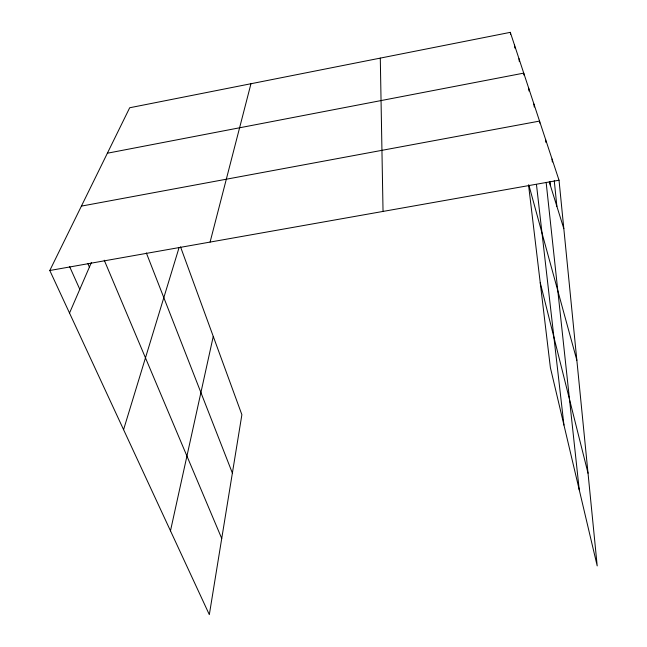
<?xml version="1.0" encoding="UTF-8"?>
<svg xmlns="http://www.w3.org/2000/svg" width="647" height="647" viewBox="0 0 647 647"><rect width="100%" height="100%" fill="white"/><g stroke="black" fill="none" stroke-linecap="round" stroke-linejoin="round"><path stroke-width="0.97" d="M170.476 530.847L213.259 336.408M210.089 242.083L250.963 83.738M123.577 429.673L179.017 247.785M69.52 313.051L91.356 262.601M180.529 246.855L241.881 414.711L209.329 614.65L49.795 270.503L129.691 107.758L510.305 32.35L559.024 180.222L597.205 565.907L550.379 367.601L528.559 185.05M107.378 153.218L523.738 73.127L523.965 75.092M81.409 206.11L539.541 121.086L539.76 123.092M49.795 270.503L559.024 180.222M69.617 266.604L79.799 289.306M87.814 263.475L89.399 267.122M104.248 260.215L221.727 538.474M146.343 252.92L232.378 473.078M549.279 181.936L563.812 228.626M528.834 184.961L576.849 360.258M540.237 282.731L588.026 473.208M510.305 32.35L510.548 34.331M514.511 45.112L514.858 48.072M518.983 58.675L519.323 61.635M536.46 184.484L563.941 425.055M528.664 88.073L528.995 91.017M533.921 104.021L534.252 107.038M546.141 182.357L579.243 489.86M545.567 139.38L545.882 142.389M549.999 181.597L550.427 185.616M552.045 159.033L552.344 161.993M554.261 180.715L556.881 206.344M380.29 58.109L383.04 211.423"/></g></svg>
